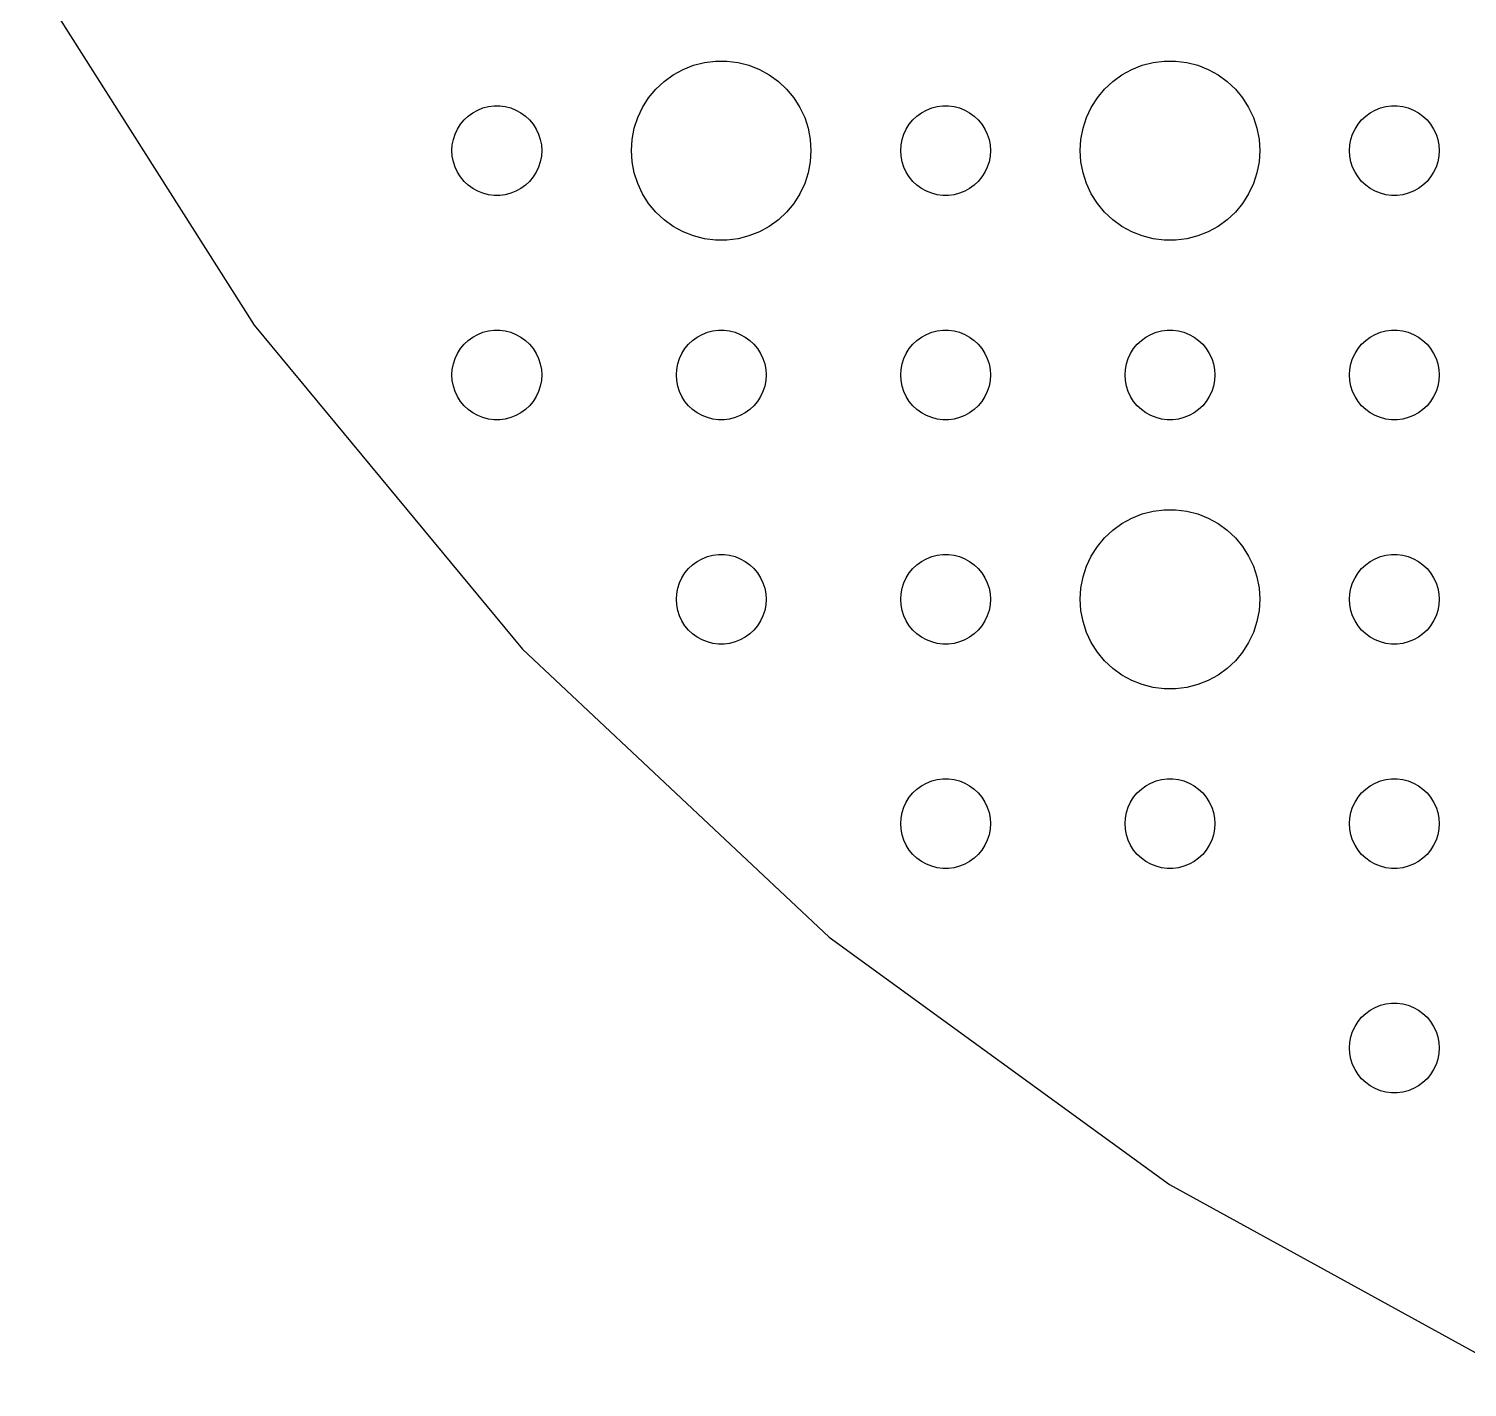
# Model space of a CAD drawing. Header units: metres. Extents: x -112 to 112, y -112 to 112.
# Drawn here: x -98.15 to -50.06, y -101.34 to -55.93 of the extents above; entities that cross this region are included whole.
import ezdxf

# ---------------------------------------------------------------- set-up
doc = ezdxf.new("R2010")
doc.units = ezdxf.units.M

msp = doc.modelspace()

# ---------------------------------------------------------------- linework, layer by layer
for p, q in [((-98.1463, -53.9564), (-90.6099, -65.8319)), ((-76.2773, -57.2855), (-75.927, -57.1468)), ((-75.927, -57.1468), (-75.5621, -57.0531)), ((-75.5621, -57.0531), (-75.1884, -57.0059)), ((-75.1884, -57.0059), (-74.8116, -57.0059)), ((-74.8116, -57.0059), (-74.4379, -57.0531)), ((-74.4379, -57.0531), (-74.073, -57.1468)), ((-74.073, -57.1468), (-73.7227, -57.2855)), ((-61.2773, -57.2855), (-60.927, -57.1468)), ((-60.927, -57.1468), (-60.5621, -57.0531)), ((-60.5621, -57.0531), (-60.1884, -57.0059)), ((-60.1884, -57.0059), (-59.8116, -57.0059)), ((-59.8116, -57.0059), (-59.4379, -57.0531)), ((-59.4379, -57.0531), (-59.0729, -57.1468)), ((-59.0729, -57.1468), (-58.7227, -57.2855)), ((-77.1869, -57.9464), (-76.9123, -57.6885)), ((-76.9123, -57.6885), (-76.6075, -57.467)), ((-76.6075, -57.467), (-76.2773, -57.2855)), ((-73.7227, -57.2855), (-73.3925, -57.467)), ((-73.3925, -57.467), (-73.0877, -57.6885)), ((-73.0877, -57.6885), (-72.8131, -57.9464)), ((-62.1869, -57.9464), (-61.9123, -57.6885)), ((-61.9123, -57.6885), (-61.6075, -57.467)), ((-61.6075, -57.467), (-61.2773, -57.2855)), ((-58.7227, -57.2855), (-58.3925, -57.467)), ((-58.3925, -57.467), (-58.0877, -57.6885)), ((-58.0877, -57.6885), (-57.8131, -57.9464)), ((-77.427, -58.2366), (-77.1869, -57.9464)), ((-72.8131, -57.9464), (-72.573, -58.2366)), ((-62.427, -58.2366), (-62.1869, -57.9464)), ((-57.8131, -57.9464), (-57.5729, -58.2366)), ((-83.3037, -58.7335), (-83.1387, -58.6428)), ((-83.1387, -58.6428), (-82.9635, -58.5734)), ((-82.9635, -58.5734), (-82.7811, -58.5266)), ((-82.7811, -58.5266), (-82.5942, -58.503)), ((-82.5942, -58.503), (-82.4058, -58.503)), ((-82.4058, -58.503), (-82.2189, -58.5266)), ((-82.2189, -58.5266), (-82.0365, -58.5734)), ((-82.0365, -58.5734), (-81.8613, -58.6428)), ((-81.8613, -58.6428), (-81.6963, -58.7335)), ((-77.7893, -58.8956), (-77.6289, -58.5547)), ((-77.6289, -58.5547), (-77.427, -58.2366)), ((-72.573, -58.2366), (-72.3711, -58.5547)), ((-72.3711, -58.5547), (-72.2107, -58.8956)), ((-68.3037, -58.7335), (-68.1387, -58.6428)), ((-68.1387, -58.6428), (-67.9635, -58.5734)), ((-67.9635, -58.5734), (-67.7811, -58.5266)), ((-67.7811, -58.5266), (-67.5942, -58.503)), ((-67.5942, -58.503), (-67.4058, -58.503)), ((-67.4058, -58.503), (-67.2189, -58.5266)), ((-67.2189, -58.5266), (-67.0365, -58.5734)), ((-67.0365, -58.5734), (-66.8613, -58.6428)), ((-66.8613, -58.6428), (-66.6963, -58.7335)), ((-62.7893, -58.8956), (-62.6289, -58.5547)), ((-62.6289, -58.5547), (-62.427, -58.2366)), ((-57.5729, -58.2366), (-57.3711, -58.5547)), ((-57.3711, -58.5547), (-57.2107, -58.8956)), ((-53.3037, -58.7335), (-53.1387, -58.6428)), ((-53.1387, -58.6428), (-52.9635, -58.5734)), ((-52.9635, -58.5734), (-52.7811, -58.5266)), ((-52.7811, -58.5266), (-52.5942, -58.503)), ((-52.5942, -58.503), (-52.4058, -58.503)), ((-52.4058, -58.503), (-52.2189, -58.5266)), ((-52.2189, -58.5266), (-52.0365, -58.5734)), ((-52.0365, -58.5734), (-51.8613, -58.6428)), ((-51.8613, -58.6428), (-51.6963, -58.7335)), ((-83.8145, -59.2774), (-83.7135, -59.1183)), ((-83.7135, -59.1183), (-83.5934, -58.9732)), ((-83.5934, -58.9732), (-83.4561, -58.8442)), ((-83.4561, -58.8442), (-83.3037, -58.7335)), ((-81.6963, -58.7335), (-81.5439, -58.8442)), ((-81.5439, -58.8442), (-81.4065, -58.9732)), ((-81.4065, -58.9732), (-81.2865, -59.1183)), ((-81.2865, -59.1183), (-81.1855, -59.2774)), ((-77.9057, -59.2539), (-77.7893, -58.8956)), ((-72.2107, -58.8956), (-72.0943, -59.2539)), ((-68.8145, -59.2774), (-68.7135, -59.1183)), ((-68.7135, -59.1183), (-68.5934, -58.9732)), ((-68.5934, -58.9732), (-68.4561, -58.8442)), ((-68.4561, -58.8442), (-68.3037, -58.7335)), ((-66.6963, -58.7335), (-66.5439, -58.8442)), ((-66.5439, -58.8442), (-66.4065, -58.9732)), ((-66.4065, -58.9732), (-66.2865, -59.1183)), ((-66.2865, -59.1183), (-66.1855, -59.2774)), ((-62.9057, -59.2539), (-62.7893, -58.8956)), ((-57.2107, -58.8956), (-57.0942, -59.2539)), ((-53.8145, -59.2774), (-53.7135, -59.1183)), ((-53.7135, -59.1183), (-53.5934, -58.9732)), ((-53.5934, -58.9732), (-53.4561, -58.8442)), ((-53.4561, -58.8442), (-53.3037, -58.7335)), ((-51.6963, -58.7335), (-51.5439, -58.8442)), ((-51.5439, -58.8442), (-51.4065, -58.9732)), ((-51.4065, -58.9732), (-51.2865, -59.1183)), ((-51.2865, -59.1183), (-51.1855, -59.2774)), ((-83.9529, -59.627), (-83.8947, -59.4478)), ((-83.8947, -59.4478), (-83.8145, -59.2774)), ((-81.1855, -59.2774), (-81.1053, -59.4478)), ((-81.1053, -59.4478), (-81.0471, -59.627)), ((-77.9763, -59.624), (-77.9057, -59.2539)), ((-72.0943, -59.2539), (-72.0237, -59.624)), ((-68.9529, -59.627), (-68.8947, -59.4478)), ((-68.8947, -59.4478), (-68.8145, -59.2774)), ((-66.1855, -59.2774), (-66.1053, -59.4478)), ((-66.1053, -59.4478), (-66.0471, -59.627)), ((-62.9763, -59.624), (-62.9057, -59.2539)), ((-57.0942, -59.2539), (-57.0237, -59.624)), ((-53.9529, -59.627), (-53.8947, -59.4478)), ((-53.8947, -59.4478), (-53.8145, -59.2774)), ((-51.1855, -59.2774), (-51.1053, -59.4478)), ((-51.1053, -59.4478), (-51.0471, -59.627)), ((-84, -60), (-83.9882, -59.812)), ((-83.9882, -60.188), (-84, -60)), ((-83.9882, -59.812), (-83.9529, -59.627)), ((-81.0471, -59.627), (-81.0118, -59.812)), ((-81.0118, -59.812), (-81, -60)), ((-81, -60), (-81.0118, -60.188)), ((-78, -60), (-77.9763, -59.624)), ((-77.9763, -60.376), (-78, -60)), ((-72.0237, -59.624), (-72, -60)), ((-72, -60), (-72.0237, -60.376)), ((-69, -60), (-68.9882, -59.812)), ((-68.9882, -60.188), (-69, -60)), ((-68.9882, -59.812), (-68.9529, -59.627)), ((-66.0471, -59.627), (-66.0118, -59.812)), ((-66.0118, -59.812), (-66, -60)), ((-66, -60), (-66.0118, -60.188)), ((-63, -60), (-62.9763, -59.624)), ((-62.9763, -60.376), (-63, -60)), ((-57.0237, -59.624), (-57, -60)), ((-57, -60), (-57.0237, -60.376)), ((-54, -60), (-53.9882, -59.812)), ((-53.9882, -60.188), (-54, -60)), ((-53.9882, -59.812), (-53.9529, -59.627)), ((-51.0471, -59.627), (-51.0118, -59.812)), ((-51.0118, -59.812), (-51, -60)), ((-51, -60), (-51.0118, -60.188)), ((-83.9529, -60.373), (-83.9882, -60.188)), ((-83.8947, -60.5522), (-83.9529, -60.373)), ((-83.8145, -60.7226), (-83.8947, -60.5522)), ((-81.1053, -60.5522), (-81.1855, -60.7226)), ((-81.0471, -60.373), (-81.1053, -60.5522)), ((-81.0118, -60.188), (-81.0471, -60.373)), ((-77.9057, -60.7461), (-77.9763, -60.376)), ((-72.0237, -60.376), (-72.0943, -60.7461)), ((-68.9529, -60.373), (-68.9882, -60.188)), ((-68.8947, -60.5522), (-68.9529, -60.373)), ((-68.8145, -60.7226), (-68.8947, -60.5522)), ((-66.1053, -60.5522), (-66.1855, -60.7226)), ((-66.0471, -60.373), (-66.1053, -60.5522)), ((-66.0118, -60.188), (-66.0471, -60.373)), ((-62.9057, -60.7461), (-62.9763, -60.376)), ((-57.0237, -60.376), (-57.0942, -60.7461)), ((-53.9529, -60.373), (-53.9882, -60.188)), ((-53.8947, -60.5522), (-53.9529, -60.373)), ((-53.8145, -60.7226), (-53.8947, -60.5522)), ((-51.1053, -60.5522), (-51.1855, -60.7226)), ((-51.0471, -60.373), (-51.1053, -60.5522)), ((-51.0118, -60.188), (-51.0471, -60.373)), ((-83.7135, -60.8817), (-83.8145, -60.7226)), ((-83.5934, -61.0268), (-83.7135, -60.8817)), ((-83.4561, -61.1558), (-83.5934, -61.0268)), ((-81.4065, -61.0268), (-81.5439, -61.1558)), ((-81.2865, -60.8817), (-81.4065, -61.0268)), ((-81.1855, -60.7226), (-81.2865, -60.8817)), ((-77.7893, -61.1044), (-77.9057, -60.7461)), ((-72.0943, -60.7461), (-72.2107, -61.1044)), ((-68.7135, -60.8817), (-68.8145, -60.7226)), ((-68.5934, -61.0268), (-68.7135, -60.8817)), ((-68.4561, -61.1558), (-68.5934, -61.0268)), ((-66.4065, -61.0268), (-66.5439, -61.1558)), ((-66.2865, -60.8817), (-66.4065, -61.0268)), ((-66.1855, -60.7226), (-66.2865, -60.8817)), ((-62.7893, -61.1044), (-62.9057, -60.7461)), ((-57.0942, -60.7461), (-57.2107, -61.1044)), ((-53.7135, -60.8817), (-53.8145, -60.7226)), ((-53.5934, -61.0268), (-53.7135, -60.8817)), ((-53.4561, -61.1558), (-53.5934, -61.0268)), ((-51.4065, -61.0268), (-51.5439, -61.1558)), ((-51.2865, -60.8817), (-51.4065, -61.0268)), ((-51.1855, -60.7226), (-51.2865, -60.8817)), ((-83.3037, -61.2665), (-83.4561, -61.1558)), ((-83.1387, -61.3572), (-83.3037, -61.2665)), ((-82.9635, -61.4266), (-83.1387, -61.3572)), ((-82.7811, -61.4734), (-82.9635, -61.4266)), ((-82.5942, -61.497), (-82.7811, -61.4734)), ((-82.4058, -61.497), (-82.5942, -61.497)), ((-82.2189, -61.4734), (-82.4058, -61.497)), ((-82.0365, -61.4266), (-82.2189, -61.4734)), ((-81.8613, -61.3572), (-82.0365, -61.4266)), ((-81.6963, -61.2665), (-81.8613, -61.3572)), ((-81.5439, -61.1558), (-81.6963, -61.2665)), ((-77.6289, -61.4453), (-77.7893, -61.1044)), ((-77.427, -61.7634), (-77.6289, -61.4453)), ((-72.3711, -61.4453), (-72.573, -61.7634)), ((-72.2107, -61.1044), (-72.3711, -61.4453)), ((-68.3037, -61.2665), (-68.4561, -61.1558)), ((-68.1387, -61.3572), (-68.3037, -61.2665)), ((-67.9635, -61.4266), (-68.1387, -61.3572)), ((-67.7811, -61.4734), (-67.9635, -61.4266)), ((-67.5942, -61.497), (-67.7811, -61.4734)), ((-67.4058, -61.497), (-67.5942, -61.497)), ((-67.2189, -61.4734), (-67.4058, -61.497)), ((-67.0365, -61.4266), (-67.2189, -61.4734)), ((-66.8613, -61.3572), (-67.0365, -61.4266)), ((-66.6963, -61.2665), (-66.8613, -61.3572)), ((-66.5439, -61.1558), (-66.6963, -61.2665)), ((-62.6289, -61.4453), (-62.7893, -61.1044)), ((-62.427, -61.7634), (-62.6289, -61.4453)), ((-57.3711, -61.4453), (-57.5729, -61.7634)), ((-57.2107, -61.1044), (-57.3711, -61.4453)), ((-53.3037, -61.2665), (-53.4561, -61.1558)), ((-53.1387, -61.3572), (-53.3037, -61.2665)), ((-52.9635, -61.4266), (-53.1387, -61.3572)), ((-52.7811, -61.4734), (-52.9635, -61.4266)), ((-52.5942, -61.497), (-52.7811, -61.4734)), ((-52.4058, -61.497), (-52.5942, -61.497)), ((-52.2189, -61.4734), (-52.4058, -61.497)), ((-52.0365, -61.4266), (-52.2189, -61.4734)), ((-51.8613, -61.3572), (-52.0365, -61.4266)), ((-51.6963, -61.2665), (-51.8613, -61.3572)), ((-51.5439, -61.1558), (-51.6963, -61.2665)), ((-77.1869, -62.0536), (-77.427, -61.7634)), ((-72.573, -61.7634), (-72.8131, -62.0536)), ((-62.1869, -62.0536), (-62.427, -61.7634)), ((-57.5729, -61.7634), (-57.8131, -62.0536)), ((-76.9123, -62.3115), (-77.1869, -62.0536)), ((-76.6075, -62.533), (-76.9123, -62.3115)), ((-73.0877, -62.3115), (-73.3925, -62.533)), ((-72.8131, -62.0536), (-73.0877, -62.3115)), ((-61.9123, -62.3115), (-62.1869, -62.0536)), ((-61.6075, -62.533), (-61.9123, -62.3115)), ((-58.0877, -62.3115), (-58.3925, -62.533)), ((-57.8131, -62.0536), (-58.0877, -62.3115)), ((-76.2773, -62.7145), (-76.6075, -62.533)), ((-75.927, -62.8532), (-76.2773, -62.7145)), ((-75.5621, -62.9469), (-75.927, -62.8532)), ((-75.1884, -62.9941), (-75.5621, -62.9469)), ((-74.4379, -62.9469), (-74.8116, -62.9941)), ((-74.073, -62.8532), (-74.4379, -62.9469)), ((-73.7227, -62.7145), (-74.073, -62.8532)), ((-73.3925, -62.533), (-73.7227, -62.7145)), ((-61.2773, -62.7145), (-61.6075, -62.533)), ((-60.927, -62.8532), (-61.2773, -62.7145)), ((-60.5621, -62.9469), (-60.927, -62.8532)), ((-60.1884, -62.9941), (-60.5621, -62.9469)), ((-59.4379, -62.9469), (-59.8116, -62.9941)), ((-59.0729, -62.8532), (-59.4379, -62.9469)), ((-58.7227, -62.7145), (-59.0729, -62.8532)), ((-58.3925, -62.533), (-58.7227, -62.7145)), ((-74.8116, -62.9941), (-75.1884, -62.9941)), ((-59.8116, -62.9941), (-60.1884, -62.9941)), ((-90.6099, -65.8319), (-81.6445, -76.6693)), ((-83.5934, -66.4732), (-83.4561, -66.3442)), ((-83.4561, -66.3442), (-83.3037, -66.2335)), ((-83.3037, -66.2335), (-83.1387, -66.1428)), ((-83.1387, -66.1428), (-82.9635, -66.0734)), ((-82.9635, -66.0734), (-82.7811, -66.0266)), ((-82.7811, -66.0266), (-82.5942, -66.003)), ((-82.5942, -66.003), (-82.4058, -66.003)), ((-82.4058, -66.003), (-82.2189, -66.0266)), ((-82.2189, -66.0266), (-82.0365, -66.0734)), ((-82.0365, -66.0734), (-81.8613, -66.1428)), ((-81.8613, -66.1428), (-81.6963, -66.2335)), ((-81.6963, -66.2335), (-81.5439, -66.3442)), ((-81.5439, -66.3442), (-81.4065, -66.4732)), ((-76.0934, -66.4732), (-75.9561, -66.3442)), ((-75.9561, -66.3442), (-75.8037, -66.2335)), ((-75.8037, -66.2335), (-75.6387, -66.1428)), ((-75.6387, -66.1428), (-75.4635, -66.0734)), ((-75.4635, -66.0734), (-75.2811, -66.0266)), ((-75.2811, -66.0266), (-75.0942, -66.003)), ((-75.0942, -66.003), (-74.9058, -66.003)), ((-74.9058, -66.003), (-74.7189, -66.0266)), ((-74.7189, -66.0266), (-74.5365, -66.0734)), ((-74.5365, -66.0734), (-74.3613, -66.1428)), ((-74.3613, -66.1428), (-74.1963, -66.2335)), ((-74.1963, -66.2335), (-74.0439, -66.3442)), ((-74.0439, -66.3442), (-73.9065, -66.4732)), ((-68.5934, -66.4732), (-68.4561, -66.3442)), ((-68.4561, -66.3442), (-68.3037, -66.2335)), ((-68.3037, -66.2335), (-68.1387, -66.1428)), ((-68.1387, -66.1428), (-67.9635, -66.0734)), ((-67.9635, -66.0734), (-67.7811, -66.0266)), ((-67.7811, -66.0266), (-67.5942, -66.003)), ((-67.5942, -66.003), (-67.4058, -66.003)), ((-67.4058, -66.003), (-67.2189, -66.0266)), ((-67.2189, -66.0266), (-67.0365, -66.0734)), ((-67.0365, -66.0734), (-66.8613, -66.1428)), ((-66.8613, -66.1428), (-66.6963, -66.2335)), ((-66.6963, -66.2335), (-66.5439, -66.3442)), ((-66.5439, -66.3442), (-66.4065, -66.4732)), ((-61.0934, -66.4732), (-60.9561, -66.3442)), ((-60.9561, -66.3442), (-60.8037, -66.2335)), ((-60.8037, -66.2335), (-60.6387, -66.1428)), ((-60.6387, -66.1428), (-60.4635, -66.0734)), ((-60.4635, -66.0734), (-60.2811, -66.0266)), ((-60.2811, -66.0266), (-60.0942, -66.003)), ((-60.0942, -66.003), (-59.9058, -66.003)), ((-59.9058, -66.003), (-59.7189, -66.0266)), ((-59.7189, -66.0266), (-59.5365, -66.0734)), ((-59.5365, -66.0734), (-59.3613, -66.1428)), ((-59.3613, -66.1428), (-59.1963, -66.2335)), ((-59.1963, -66.2335), (-59.0439, -66.3442)), ((-59.0439, -66.3442), (-58.9065, -66.4732)), ((-53.5934, -66.4732), (-53.4561, -66.3442)), ((-53.4561, -66.3442), (-53.3037, -66.2335)), ((-53.3037, -66.2335), (-53.1387, -66.1428)), ((-53.1387, -66.1428), (-52.9635, -66.0734)), ((-52.9635, -66.0734), (-52.7811, -66.0266)), ((-52.7811, -66.0266), (-52.5942, -66.003)), ((-52.5942, -66.003), (-52.4058, -66.003)), ((-52.4058, -66.003), (-52.2189, -66.0266)), ((-52.2189, -66.0266), (-52.0365, -66.0734)), ((-52.0365, -66.0734), (-51.8613, -66.1428)), ((-51.8613, -66.1428), (-51.6963, -66.2335)), ((-51.6963, -66.2335), (-51.5439, -66.3442)), ((-51.5439, -66.3442), (-51.4065, -66.4732)), ((-83.8947, -66.9478), (-83.8145, -66.7774)), ((-83.8145, -66.7774), (-83.7135, -66.6183)), ((-83.7135, -66.6183), (-83.5934, -66.4732)), ((-81.4065, -66.4732), (-81.2865, -66.6183)), ((-81.2865, -66.6183), (-81.1855, -66.7774)), ((-81.1855, -66.7774), (-81.1053, -66.9478)), ((-76.3947, -66.9478), (-76.3145, -66.7774)), ((-76.3145, -66.7774), (-76.2135, -66.6183)), ((-76.2135, -66.6183), (-76.0934, -66.4732)), ((-73.9065, -66.4732), (-73.7865, -66.6183)), ((-73.7865, -66.6183), (-73.6855, -66.7774)), ((-73.6855, -66.7774), (-73.6053, -66.9478)), ((-68.8947, -66.9478), (-68.8145, -66.7774)), ((-68.8145, -66.7774), (-68.7135, -66.6183)), ((-68.7135, -66.6183), (-68.5934, -66.4732)), ((-66.4065, -66.4732), (-66.2865, -66.6183)), ((-66.2865, -66.6183), (-66.1855, -66.7774)), ((-66.1855, -66.7774), (-66.1053, -66.9478)), ((-61.3947, -66.9478), (-61.3145, -66.7774)), ((-61.3145, -66.7774), (-61.2135, -66.6183)), ((-61.2135, -66.6183), (-61.0934, -66.4732)), ((-58.9065, -66.4732), (-58.7865, -66.6183)), ((-58.7865, -66.6183), (-58.6855, -66.7774)), ((-58.6855, -66.7774), (-58.6053, -66.9478)), ((-53.8947, -66.9478), (-53.8145, -66.7774)), ((-53.8145, -66.7774), (-53.7135, -66.6183)), ((-53.7135, -66.6183), (-53.5934, -66.4732)), ((-51.4065, -66.4732), (-51.2865, -66.6183)), ((-51.2865, -66.6183), (-51.1855, -66.7774)), ((-51.1855, -66.7774), (-51.1053, -66.9478)), ((-84, -67.5), (-83.9882, -67.312)), ((-83.9882, -67.312), (-83.9529, -67.127)), ((-83.9529, -67.127), (-83.8947, -66.9478)), ((-81.1053, -66.9478), (-81.0471, -67.127)), ((-81.0471, -67.127), (-81.0118, -67.312)), ((-81.0118, -67.312), (-81, -67.5)), ((-76.5, -67.5), (-76.4882, -67.312)), ((-76.4882, -67.312), (-76.4529, -67.127)), ((-76.4529, -67.127), (-76.3947, -66.9478)), ((-73.6053, -66.9478), (-73.5471, -67.127)), ((-73.5471, -67.127), (-73.5118, -67.312)), ((-73.5118, -67.312), (-73.5, -67.5)), ((-69, -67.5), (-68.9882, -67.312)), ((-68.9882, -67.312), (-68.9529, -67.127)), ((-68.9529, -67.127), (-68.8947, -66.9478)), ((-66.1053, -66.9478), (-66.0471, -67.127)), ((-66.0471, -67.127), (-66.0118, -67.312)), ((-66.0118, -67.312), (-66, -67.5)), ((-61.5, -67.5), (-61.4882, -67.312)), ((-61.4882, -67.312), (-61.4529, -67.127)), ((-61.4529, -67.127), (-61.3947, -66.9478)), ((-58.6053, -66.9478), (-58.5471, -67.127)), ((-58.5471, -67.127), (-58.5118, -67.312)), ((-58.5118, -67.312), (-58.5, -67.5)), ((-54, -67.5), (-53.9882, -67.312)), ((-53.9882, -67.312), (-53.9529, -67.127)), ((-53.9529, -67.127), (-53.8947, -66.9478)), ((-51.1053, -66.9478), (-51.0471, -67.127)), ((-51.0471, -67.127), (-51.0118, -67.312)), ((-51.0118, -67.312), (-51, -67.5)), ((-83.9882, -67.688), (-84, -67.5)), ((-83.9529, -67.873), (-83.9882, -67.688)), ((-81.0118, -67.688), (-81.0471, -67.873)), ((-81, -67.5), (-81.0118, -67.688)), ((-76.4882, -67.688), (-76.5, -67.5)), ((-76.4529, -67.873), (-76.4882, -67.688)), ((-73.5118, -67.688), (-73.5471, -67.873)), ((-73.5, -67.5), (-73.5118, -67.688)), ((-68.9882, -67.688), (-69, -67.5)), ((-68.9529, -67.873), (-68.9882, -67.688)), ((-66.0118, -67.688), (-66.0471, -67.873)), ((-66, -67.5), (-66.0118, -67.688)), ((-61.4882, -67.688), (-61.5, -67.5)), ((-61.4529, -67.873), (-61.4882, -67.688)), ((-58.5118, -67.688), (-58.5471, -67.873)), ((-58.5, -67.5), (-58.5118, -67.688)), ((-53.9882, -67.688), (-54, -67.5)), ((-53.9529, -67.873), (-53.9882, -67.688)), ((-51.0118, -67.688), (-51.0471, -67.873)), ((-51, -67.5), (-51.0118, -67.688)), ((-83.8947, -68.0522), (-83.9529, -67.873)), ((-83.8145, -68.2226), (-83.8947, -68.0522)), ((-83.7135, -68.3817), (-83.8145, -68.2226)), ((-81.1855, -68.2226), (-81.2865, -68.3817)), ((-81.1053, -68.0522), (-81.1855, -68.2226)), ((-81.0471, -67.873), (-81.1053, -68.0522)), ((-76.3947, -68.0522), (-76.4529, -67.873)), ((-76.3145, -68.2226), (-76.3947, -68.0522)), ((-76.2135, -68.3817), (-76.3145, -68.2226)), ((-73.6855, -68.2226), (-73.7865, -68.3817)), ((-73.6053, -68.0522), (-73.6855, -68.2226)), ((-73.5471, -67.873), (-73.6053, -68.0522)), ((-68.8947, -68.0522), (-68.9529, -67.873)), ((-68.8145, -68.2226), (-68.8947, -68.0522)), ((-68.7135, -68.3817), (-68.8145, -68.2226)), ((-66.1855, -68.2226), (-66.2865, -68.3817)), ((-66.1053, -68.0522), (-66.1855, -68.2226)), ((-66.0471, -67.873), (-66.1053, -68.0522)), ((-61.3947, -68.0522), (-61.4529, -67.873)), ((-61.3145, -68.2226), (-61.3947, -68.0522)), ((-61.2135, -68.3817), (-61.3145, -68.2226)), ((-58.6855, -68.2226), (-58.7865, -68.3817)), ((-58.6053, -68.0522), (-58.6855, -68.2226)), ((-58.5471, -67.873), (-58.6053, -68.0522)), ((-53.8947, -68.0522), (-53.9529, -67.873)), ((-53.8145, -68.2226), (-53.8947, -68.0522)), ((-53.7135, -68.3817), (-53.8145, -68.2226)), ((-51.1855, -68.2226), (-51.2865, -68.3817)), ((-51.1053, -68.0522), (-51.1855, -68.2226)), ((-51.0471, -67.873), (-51.1053, -68.0522)), ((-83.5934, -68.5268), (-83.7135, -68.3817)), ((-83.4561, -68.6558), (-83.5934, -68.5268)), ((-83.3037, -68.7665), (-83.4561, -68.6558)), ((-81.5439, -68.6558), (-81.6963, -68.7665)), ((-81.4065, -68.5268), (-81.5439, -68.6558)), ((-81.2865, -68.3817), (-81.4065, -68.5268)), ((-76.0934, -68.5268), (-76.2135, -68.3817)), ((-75.9561, -68.6558), (-76.0934, -68.5268)), ((-75.8037, -68.7665), (-75.9561, -68.6558)), ((-74.0439, -68.6558), (-74.1963, -68.7665)), ((-73.9065, -68.5268), (-74.0439, -68.6558)), ((-73.7865, -68.3817), (-73.9065, -68.5268)), ((-68.5934, -68.5268), (-68.7135, -68.3817)), ((-68.4561, -68.6558), (-68.5934, -68.5268)), ((-68.3037, -68.7665), (-68.4561, -68.6558)), ((-66.5439, -68.6558), (-66.6963, -68.7665)), ((-66.4065, -68.5268), (-66.5439, -68.6558)), ((-66.2865, -68.3817), (-66.4065, -68.5268)), ((-61.0934, -68.5268), (-61.2135, -68.3817)), ((-60.9561, -68.6558), (-61.0934, -68.5268)), ((-60.8037, -68.7665), (-60.9561, -68.6558)), ((-59.0439, -68.6558), (-59.1963, -68.7665)), ((-58.9065, -68.5268), (-59.0439, -68.6558)), ((-58.7865, -68.3817), (-58.9065, -68.5268)), ((-53.5934, -68.5268), (-53.7135, -68.3817)), ((-53.4561, -68.6558), (-53.5934, -68.5268)), ((-53.3037, -68.7665), (-53.4561, -68.6558)), ((-51.5439, -68.6558), (-51.6963, -68.7665)), ((-51.4065, -68.5268), (-51.5439, -68.6558)), ((-51.2865, -68.3817), (-51.4065, -68.5268)), ((-83.1387, -68.8572), (-83.3037, -68.7665)), ((-82.9635, -68.9266), (-83.1387, -68.8572)), ((-82.7811, -68.9734), (-82.9635, -68.9266)), ((-82.5942, -68.997), (-82.7811, -68.9734)), ((-82.4058, -68.997), (-82.5942, -68.997)), ((-82.2189, -68.9734), (-82.4058, -68.997)), ((-82.0365, -68.9266), (-82.2189, -68.9734)), ((-81.8613, -68.8572), (-82.0365, -68.9266)), ((-81.6963, -68.7665), (-81.8613, -68.8572)), ((-75.6387, -68.8572), (-75.8037, -68.7665)), ((-75.4635, -68.9266), (-75.6387, -68.8572)), ((-75.2811, -68.9734), (-75.4635, -68.9266)), ((-75.0942, -68.997), (-75.2811, -68.9734)), ((-74.9058, -68.997), (-75.0942, -68.997)), ((-74.7189, -68.9734), (-74.9058, -68.997)), ((-74.5365, -68.9266), (-74.7189, -68.9734)), ((-74.3613, -68.8572), (-74.5365, -68.9266)), ((-74.1963, -68.7665), (-74.3613, -68.8572)), ((-68.1387, -68.8572), (-68.3037, -68.7665)), ((-67.9635, -68.9266), (-68.1387, -68.8572)), ((-67.7811, -68.9734), (-67.9635, -68.9266)), ((-67.5942, -68.997), (-67.7811, -68.9734)), ((-67.4058, -68.997), (-67.5942, -68.997)), ((-67.2189, -68.9734), (-67.4058, -68.997)), ((-67.0365, -68.9266), (-67.2189, -68.9734)), ((-66.8613, -68.8572), (-67.0365, -68.9266)), ((-66.6963, -68.7665), (-66.8613, -68.8572)), ((-60.6387, -68.8572), (-60.8037, -68.7665)), ((-60.4635, -68.9266), (-60.6387, -68.8572)), ((-60.2811, -68.9734), (-60.4635, -68.9266)), ((-60.0942, -68.997), (-60.2811, -68.9734)), ((-59.9058, -68.997), (-60.0942, -68.997)), ((-59.7189, -68.9734), (-59.9058, -68.997)), ((-59.5365, -68.9266), (-59.7189, -68.9734)), ((-59.3613, -68.8572), (-59.5365, -68.9266)), ((-59.1963, -68.7665), (-59.3613, -68.8572)), ((-53.1387, -68.8572), (-53.3037, -68.7665)), ((-52.9635, -68.9266), (-53.1387, -68.8572)), ((-52.7811, -68.9734), (-52.9635, -68.9266)), ((-52.5942, -68.997), (-52.7811, -68.9734)), ((-52.4058, -68.997), (-52.5942, -68.997)), ((-52.2189, -68.9734), (-52.4058, -68.997)), ((-52.0365, -68.9266), (-52.2189, -68.9734)), ((-51.8613, -68.8572), (-52.0365, -68.9266)), ((-51.6963, -68.7665), (-51.8613, -68.8572)), ((-60.927, -72.1468), (-60.5621, -72.0531)), ((-60.5621, -72.0531), (-60.1884, -72.0059)), ((-60.1884, -72.0059), (-59.8116, -72.0059)), ((-59.8116, -72.0059), (-59.4379, -72.0531)), ((-59.4379, -72.0531), (-59.0729, -72.1468)), ((-61.9123, -72.6885), (-61.6075, -72.467)), ((-61.6075, -72.467), (-61.2773, -72.2855)), ((-61.2773, -72.2855), (-60.927, -72.1468)), ((-59.0729, -72.1468), (-58.7227, -72.2855)), ((-58.7227, -72.2855), (-58.3925, -72.467)), ((-58.3925, -72.467), (-58.0877, -72.6885)), ((-62.427, -73.2366), (-62.1869, -72.9464)), ((-62.1869, -72.9464), (-61.9123, -72.6885)), ((-58.0877, -72.6885), (-57.8131, -72.9464)), ((-57.8131, -72.9464), (-57.5729, -73.2366)), ((-75.4635, -73.5734), (-75.2811, -73.5266)), ((-75.2811, -73.5266), (-75.0942, -73.503)), ((-75.0942, -73.503), (-74.9058, -73.503)), ((-74.9058, -73.503), (-74.7189, -73.5266)), ((-74.7189, -73.5266), (-74.5365, -73.5734)), ((-67.9635, -73.5734), (-67.7811, -73.5266)), ((-67.7811, -73.5266), (-67.5942, -73.503)), ((-67.5942, -73.503), (-67.4058, -73.503)), ((-67.4058, -73.503), (-67.2189, -73.5266)), ((-67.2189, -73.5266), (-67.0365, -73.5734)), ((-62.7893, -73.8956), (-62.6289, -73.5547)), ((-62.6289, -73.5547), (-62.427, -73.2366)), ((-57.5729, -73.2366), (-57.3711, -73.5547)), ((-57.3711, -73.5547), (-57.2107, -73.8956)), ((-52.9635, -73.5734), (-52.7811, -73.5266)), ((-52.7811, -73.5266), (-52.5942, -73.503)), ((-52.5942, -73.503), (-52.4058, -73.503)), ((-52.4058, -73.503), (-52.2189, -73.5266)), ((-52.2189, -73.5266), (-52.0365, -73.5734)), ((-76.2135, -74.1183), (-76.0934, -73.9732)), ((-76.0934, -73.9732), (-75.9561, -73.8442)), ((-75.9561, -73.8442), (-75.8037, -73.7335)), ((-75.8037, -73.7335), (-75.6387, -73.6428)), ((-75.6387, -73.6428), (-75.4635, -73.5734)), ((-74.5365, -73.5734), (-74.3613, -73.6428)), ((-74.3613, -73.6428), (-74.1963, -73.7335)), ((-74.1963, -73.7335), (-74.0439, -73.8442)), ((-74.0439, -73.8442), (-73.9065, -73.9732)), ((-73.9065, -73.9732), (-73.7865, -74.1183)), ((-68.7135, -74.1183), (-68.5934, -73.9732)), ((-68.5934, -73.9732), (-68.4561, -73.8442)), ((-68.4561, -73.8442), (-68.3037, -73.7335)), ((-68.3037, -73.7335), (-68.1387, -73.6428)), ((-68.1387, -73.6428), (-67.9635, -73.5734)), ((-67.0365, -73.5734), (-66.8613, -73.6428)), ((-66.8613, -73.6428), (-66.6963, -73.7335)), ((-66.6963, -73.7335), (-66.5439, -73.8442)), ((-66.5439, -73.8442), (-66.4065, -73.9732)), ((-66.4065, -73.9732), (-66.2865, -74.1183)), ((-62.9057, -74.2539), (-62.7893, -73.8956)), ((-57.2107, -73.8956), (-57.0942, -74.2539)), ((-53.7135, -74.1183), (-53.5934, -73.9732)), ((-53.5934, -73.9732), (-53.4561, -73.8442)), ((-53.4561, -73.8442), (-53.3037, -73.7335)), ((-53.3037, -73.7335), (-53.1387, -73.6428)), ((-53.1387, -73.6428), (-52.9635, -73.5734)), ((-52.0365, -73.5734), (-51.8613, -73.6428)), ((-51.8613, -73.6428), (-51.6963, -73.7335)), ((-51.6963, -73.7335), (-51.5439, -73.8442)), ((-51.5439, -73.8442), (-51.4065, -73.9732)), ((-51.4065, -73.9732), (-51.2865, -74.1183)), ((-76.4529, -74.627), (-76.3947, -74.4478)), ((-76.3947, -74.4478), (-76.3145, -74.2774)), ((-76.3145, -74.2774), (-76.2135, -74.1183)), ((-73.7865, -74.1183), (-73.6855, -74.2774)), ((-73.6855, -74.2774), (-73.6053, -74.4478)), ((-73.6053, -74.4478), (-73.5471, -74.627)), ((-68.9529, -74.627), (-68.8947, -74.4478)), ((-68.8947, -74.4478), (-68.8145, -74.2774)), ((-68.8145, -74.2774), (-68.7135, -74.1183)), ((-66.2865, -74.1183), (-66.1855, -74.2774)), ((-66.1855, -74.2774), (-66.1053, -74.4478)), ((-66.1053, -74.4478), (-66.0471, -74.627)), ((-62.9763, -74.624), (-62.9057, -74.2539)), ((-57.0942, -74.2539), (-57.0237, -74.624)), ((-53.9529, -74.627), (-53.8947, -74.4478)), ((-53.8947, -74.4478), (-53.8145, -74.2774)), ((-53.8145, -74.2774), (-53.7135, -74.1183)), ((-51.2865, -74.1183), (-51.1855, -74.2774)), ((-51.1855, -74.2774), (-51.1053, -74.4478)), ((-51.1053, -74.4478), (-51.0471, -74.627)), ((-76.5, -75), (-76.4882, -74.812)), ((-76.4882, -75.188), (-76.5, -75)), ((-76.4882, -74.812), (-76.4529, -74.627)), ((-73.5471, -74.627), (-73.5118, -74.812)), ((-73.5118, -74.812), (-73.5, -75)), ((-73.5, -75), (-73.5118, -75.188)), ((-69, -75), (-68.9882, -74.812)), ((-68.9882, -75.188), (-69, -75)), ((-68.9882, -74.812), (-68.9529, -74.627)), ((-66.0471, -74.627), (-66.0118, -74.812)), ((-66.0118, -74.812), (-66, -75)), ((-66, -75), (-66.0118, -75.188)), ((-63, -75), (-62.9763, -74.624)), ((-62.9763, -75.376), (-63, -75)), ((-57.0237, -74.624), (-57, -75)), ((-57, -75), (-57.0237, -75.376)), ((-54, -75), (-53.9882, -74.812)), ((-53.9882, -75.188), (-54, -75)), ((-53.9882, -74.812), (-53.9529, -74.627)), ((-51.0471, -74.627), (-51.0118, -74.812)), ((-51.0118, -74.812), (-51, -75)), ((-51, -75), (-51.0118, -75.188)), ((-76.4529, -75.373), (-76.4882, -75.188)), ((-76.3947, -75.5522), (-76.4529, -75.373)), ((-73.5471, -75.373), (-73.6053, -75.5522)), ((-73.5118, -75.188), (-73.5471, -75.373)), ((-68.9529, -75.373), (-68.9882, -75.188)), ((-68.8947, -75.5522), (-68.9529, -75.373)), ((-66.0471, -75.373), (-66.1053, -75.5522)), ((-66.0118, -75.188), (-66.0471, -75.373)), ((-62.9057, -75.7461), (-62.9763, -75.376)), ((-57.0237, -75.376), (-57.0942, -75.7461)), ((-53.9529, -75.373), (-53.9882, -75.188)), ((-53.8947, -75.5522), (-53.9529, -75.373)), ((-51.0471, -75.373), (-51.1053, -75.5522)), ((-51.0118, -75.188), (-51.0471, -75.373)), ((-76.3145, -75.7226), (-76.3947, -75.5522)), ((-76.2135, -75.8817), (-76.3145, -75.7226)), ((-76.0934, -76.0268), (-76.2135, -75.8817)), ((-73.7865, -75.8817), (-73.9065, -76.0268)), ((-73.6855, -75.7226), (-73.7865, -75.8817)), ((-73.6053, -75.5522), (-73.6855, -75.7226)), ((-68.8145, -75.7226), (-68.8947, -75.5522)), ((-68.7135, -75.8817), (-68.8145, -75.7226)), ((-68.5934, -76.0268), (-68.7135, -75.8817)), ((-66.2865, -75.8817), (-66.4065, -76.0268)), ((-66.1855, -75.7226), (-66.2865, -75.8817)), ((-66.1053, -75.5522), (-66.1855, -75.7226)), ((-62.7893, -76.1044), (-62.9057, -75.7461)), ((-57.0942, -75.7461), (-57.2107, -76.1044)), ((-53.8145, -75.7226), (-53.8947, -75.5522)), ((-53.7135, -75.8817), (-53.8145, -75.7226)), ((-53.5934, -76.0268), (-53.7135, -75.8817)), ((-51.2865, -75.8817), (-51.4065, -76.0268)), ((-51.1855, -75.7226), (-51.2865, -75.8817)), ((-51.1053, -75.5522), (-51.1855, -75.7226)), ((-75.9561, -76.1558), (-76.0934, -76.0268)), ((-75.8037, -76.2665), (-75.9561, -76.1558)), ((-75.6387, -76.3572), (-75.8037, -76.2665)), ((-75.4635, -76.4266), (-75.6387, -76.3572)), ((-75.2811, -76.4734), (-75.4635, -76.4266)), ((-74.5365, -76.4266), (-74.7189, -76.4734)), ((-74.3613, -76.3572), (-74.5365, -76.4266)), ((-74.1963, -76.2665), (-74.3613, -76.3572)), ((-74.0439, -76.1558), (-74.1963, -76.2665)), ((-73.9065, -76.0268), (-74.0439, -76.1558)), ((-68.4561, -76.1558), (-68.5934, -76.0268)), ((-68.3037, -76.2665), (-68.4561, -76.1558)), ((-68.1387, -76.3572), (-68.3037, -76.2665)), ((-67.9635, -76.4266), (-68.1387, -76.3572)), ((-67.7811, -76.4734), (-67.9635, -76.4266)), ((-67.0365, -76.4266), (-67.2189, -76.4734)), ((-66.8613, -76.3572), (-67.0365, -76.4266)), ((-66.6963, -76.2665), (-66.8613, -76.3572)), ((-66.5439, -76.1558), (-66.6963, -76.2665)), ((-66.4065, -76.0268), (-66.5439, -76.1558)), ((-62.6289, -76.4453), (-62.7893, -76.1044)), ((-62.427, -76.7634), (-62.6289, -76.4453)), ((-57.3711, -76.4453), (-57.5729, -76.7634)), ((-57.2107, -76.1044), (-57.3711, -76.4453)), ((-53.4561, -76.1558), (-53.5934, -76.0268)), ((-53.3037, -76.2665), (-53.4561, -76.1558)), ((-53.1387, -76.3572), (-53.3037, -76.2665)), ((-52.9635, -76.4266), (-53.1387, -76.3572)), ((-52.7811, -76.4734), (-52.9635, -76.4266)), ((-52.0365, -76.4266), (-52.2189, -76.4734)), ((-51.8613, -76.3572), (-52.0365, -76.4266)), ((-51.6963, -76.2665), (-51.8613, -76.3572)), ((-51.5439, -76.1558), (-51.6963, -76.2665)), ((-51.4065, -76.0268), (-51.5439, -76.1558)), ((-81.6445, -76.6693), (-71.3915, -86.2975)), ((-75.0942, -76.497), (-75.2811, -76.4734)), ((-74.9058, -76.497), (-75.0942, -76.497)), ((-74.7189, -76.4734), (-74.9058, -76.497)), ((-67.5942, -76.497), (-67.7811, -76.4734)), ((-67.4058, -76.497), (-67.5942, -76.497)), ((-67.2189, -76.4734), (-67.4058, -76.497)), ((-62.1869, -77.0536), (-62.427, -76.7634)), ((-57.5729, -76.7634), (-57.8131, -77.0536)), ((-52.5942, -76.497), (-52.7811, -76.4734)), ((-52.4058, -76.497), (-52.5942, -76.497)), ((-52.2189, -76.4734), (-52.4058, -76.497)), ((-61.9123, -77.3115), (-62.1869, -77.0536)), ((-61.6075, -77.533), (-61.9123, -77.3115)), ((-58.0877, -77.3115), (-58.3925, -77.533)), ((-57.8131, -77.0536), (-58.0877, -77.3115)), ((-61.2773, -77.7145), (-61.6075, -77.533)), ((-60.927, -77.8532), (-61.2773, -77.7145)), ((-60.5621, -77.9469), (-60.927, -77.8532)), ((-59.0729, -77.8532), (-59.4379, -77.9469)), ((-58.7227, -77.7145), (-59.0729, -77.8532)), ((-58.3925, -77.533), (-58.7227, -77.7145)), ((-60.1884, -77.9941), (-60.5621, -77.9469)), ((-59.8116, -77.9941), (-60.1884, -77.9941)), ((-59.4379, -77.9469), (-59.8116, -77.9941)), ((-68.4561, -81.3442), (-68.3037, -81.2335)), ((-68.3037, -81.2335), (-68.1387, -81.1428)), ((-68.1387, -81.1428), (-67.9635, -81.0734)), ((-67.9635, -81.0734), (-67.7811, -81.0266)), ((-67.7811, -81.0266), (-67.5942, -81.003)), ((-67.5942, -81.003), (-67.4058, -81.003)), ((-67.4058, -81.003), (-67.2189, -81.0266)), ((-67.2189, -81.0266), (-67.0365, -81.0734)), ((-67.0365, -81.0734), (-66.8613, -81.1428)), ((-66.8613, -81.1428), (-66.6963, -81.2335)), ((-66.6963, -81.2335), (-66.5439, -81.3442)), ((-60.9561, -81.3442), (-60.8037, -81.2335)), ((-60.8037, -81.2335), (-60.6387, -81.1428)), ((-60.6387, -81.1428), (-60.4635, -81.0734)), ((-60.4635, -81.0734), (-60.2811, -81.0266)), ((-60.2811, -81.0266), (-60.0942, -81.003)), ((-60.0942, -81.003), (-59.9058, -81.003)), ((-59.9058, -81.003), (-59.7189, -81.0266)), ((-59.7189, -81.0266), (-59.5365, -81.0734)), ((-59.5365, -81.0734), (-59.3613, -81.1428)), ((-59.3613, -81.1428), (-59.1963, -81.2335)), ((-59.1963, -81.2335), (-59.0439, -81.3442)), ((-53.4561, -81.3442), (-53.3037, -81.2335)), ((-53.3037, -81.2335), (-53.1387, -81.1428)), ((-53.1387, -81.1428), (-52.9635, -81.0734)), ((-52.9635, -81.0734), (-52.7811, -81.0266)), ((-52.7811, -81.0266), (-52.5942, -81.003)), ((-52.5942, -81.003), (-52.4058, -81.003)), ((-52.4058, -81.003), (-52.2189, -81.0266)), ((-52.2189, -81.0266), (-52.0365, -81.0734)), ((-52.0365, -81.0734), (-51.8613, -81.1428)), ((-51.8613, -81.1428), (-51.6963, -81.2335)), ((-51.6963, -81.2335), (-51.5439, -81.3442)), ((-68.8145, -81.7774), (-68.7135, -81.6183)), ((-68.7135, -81.6183), (-68.5934, -81.4732)), ((-68.5934, -81.4732), (-68.4561, -81.3442)), ((-66.5439, -81.3442), (-66.4065, -81.4732)), ((-66.4065, -81.4732), (-66.2865, -81.6183)), ((-66.2865, -81.6183), (-66.1855, -81.7774)), ((-61.3145, -81.7774), (-61.2135, -81.6183)), ((-61.2135, -81.6183), (-61.0934, -81.4732)), ((-61.0934, -81.4732), (-60.9561, -81.3442)), ((-59.0439, -81.3442), (-58.9065, -81.4732)), ((-58.9065, -81.4732), (-58.7865, -81.6183)), ((-58.7865, -81.6183), (-58.6855, -81.7774)), ((-53.8145, -81.7774), (-53.7135, -81.6183)), ((-53.7135, -81.6183), (-53.5934, -81.4732)), ((-53.5934, -81.4732), (-53.4561, -81.3442)), ((-51.5439, -81.3442), (-51.4065, -81.4732)), ((-51.4065, -81.4732), (-51.2865, -81.6183)), ((-51.2865, -81.6183), (-51.1855, -81.7774)), ((-68.9882, -82.312), (-68.9529, -82.127)), ((-68.9529, -82.127), (-68.8947, -81.9478)), ((-68.8947, -81.9478), (-68.8145, -81.7774)), ((-66.1855, -81.7774), (-66.1053, -81.9478)), ((-66.1053, -81.9478), (-66.0471, -82.127)), ((-66.0471, -82.127), (-66.0118, -82.312)), ((-61.4882, -82.312), (-61.4529, -82.127)), ((-61.4529, -82.127), (-61.3947, -81.9478)), ((-61.3947, -81.9478), (-61.3145, -81.7774)), ((-58.6855, -81.7774), (-58.6053, -81.9478)), ((-58.6053, -81.9478), (-58.5471, -82.127)), ((-58.5471, -82.127), (-58.5118, -82.312)), ((-53.9882, -82.312), (-53.9529, -82.127)), ((-53.9529, -82.127), (-53.8947, -81.9478)), ((-53.8947, -81.9478), (-53.8145, -81.7774)), ((-51.1855, -81.7774), (-51.1053, -81.9478)), ((-51.1053, -81.9478), (-51.0471, -82.127)), ((-51.0471, -82.127), (-51.0118, -82.312)), ((-69, -82.5), (-68.9882, -82.312)), ((-68.9882, -82.688), (-69, -82.5)), ((-68.9529, -82.873), (-68.9882, -82.688)), ((-66.0118, -82.688), (-66.0471, -82.873)), ((-66.0118, -82.312), (-66, -82.5)), ((-66, -82.5), (-66.0118, -82.688)), ((-61.5, -82.5), (-61.4882, -82.312)), ((-61.4882, -82.688), (-61.5, -82.5)), ((-61.4529, -82.873), (-61.4882, -82.688)), ((-58.5118, -82.688), (-58.5471, -82.873)), ((-58.5118, -82.312), (-58.5, -82.5)), ((-58.5, -82.5), (-58.5118, -82.688)), ((-54, -82.5), (-53.9882, -82.312)), ((-53.9882, -82.688), (-54, -82.5)), ((-53.9529, -82.873), (-53.9882, -82.688)), ((-51.0118, -82.688), (-51.0471, -82.873)), ((-51.0118, -82.312), (-51, -82.5)), ((-51, -82.5), (-51.0118, -82.688)), ((-68.8947, -83.0522), (-68.9529, -82.873)), ((-68.8145, -83.2226), (-68.8947, -83.0522)), ((-66.1053, -83.0522), (-66.1855, -83.2226)), ((-66.0471, -82.873), (-66.1053, -83.0522)), ((-61.3947, -83.0522), (-61.4529, -82.873)), ((-61.3145, -83.2226), (-61.3947, -83.0522)), ((-58.6053, -83.0522), (-58.6855, -83.2226)), ((-58.5471, -82.873), (-58.6053, -83.0522)), ((-53.8947, -83.0522), (-53.9529, -82.873)), ((-53.8145, -83.2226), (-53.8947, -83.0522)), ((-51.1053, -83.0522), (-51.1855, -83.2226)), ((-51.0471, -82.873), (-51.1053, -83.0522)), ((-68.7135, -83.3817), (-68.8145, -83.2226)), ((-68.5934, -83.5268), (-68.7135, -83.3817)), ((-68.4561, -83.6558), (-68.5934, -83.5268)), ((-68.3037, -83.7665), (-68.4561, -83.6558)), ((-66.5439, -83.6558), (-66.6963, -83.7665)), ((-66.4065, -83.5268), (-66.5439, -83.6558)), ((-66.2865, -83.3817), (-66.4065, -83.5268)), ((-66.1855, -83.2226), (-66.2865, -83.3817)), ((-61.2135, -83.3817), (-61.3145, -83.2226)), ((-61.0934, -83.5268), (-61.2135, -83.3817)), ((-60.9561, -83.6558), (-61.0934, -83.5268)), ((-60.8037, -83.7665), (-60.9561, -83.6558)), ((-59.0439, -83.6558), (-59.1963, -83.7665)), ((-58.9065, -83.5268), (-59.0439, -83.6558)), ((-58.7865, -83.3817), (-58.9065, -83.5268)), ((-58.6855, -83.2226), (-58.7865, -83.3817)), ((-53.7135, -83.3817), (-53.8145, -83.2226)), ((-53.5934, -83.5268), (-53.7135, -83.3817)), ((-53.4561, -83.6558), (-53.5934, -83.5268)), ((-53.3037, -83.7665), (-53.4561, -83.6558)), ((-51.5439, -83.6558), (-51.6963, -83.7665)), ((-51.4065, -83.5268), (-51.5439, -83.6558)), ((-51.2865, -83.3817), (-51.4065, -83.5268)), ((-51.1855, -83.2226), (-51.2865, -83.3817)), ((-68.1387, -83.8572), (-68.3037, -83.7665)), ((-67.9635, -83.9266), (-68.1387, -83.8572)), ((-67.7811, -83.9734), (-67.9635, -83.9266)), ((-67.5942, -83.997), (-67.7811, -83.9734)), ((-67.4058, -83.997), (-67.5942, -83.997)), ((-67.2189, -83.9734), (-67.4058, -83.997)), ((-67.0365, -83.9266), (-67.2189, -83.9734)), ((-66.8613, -83.8572), (-67.0365, -83.9266)), ((-66.6963, -83.7665), (-66.8613, -83.8572)), ((-60.6387, -83.8572), (-60.8037, -83.7665)), ((-60.4635, -83.9266), (-60.6387, -83.8572)), ((-60.2811, -83.9734), (-60.4635, -83.9266)), ((-60.0942, -83.997), (-60.2811, -83.9734)), ((-59.9058, -83.997), (-60.0942, -83.997)), ((-59.7189, -83.9734), (-59.9058, -83.997)), ((-59.5365, -83.9266), (-59.7189, -83.9734)), ((-59.3613, -83.8572), (-59.5365, -83.9266)), ((-59.1963, -83.7665), (-59.3613, -83.8572)), ((-53.1387, -83.8572), (-53.3037, -83.7665)), ((-52.9635, -83.9266), (-53.1387, -83.8572)), ((-52.7811, -83.9734), (-52.9635, -83.9266)), ((-52.5942, -83.997), (-52.7811, -83.9734)), ((-52.4058, -83.997), (-52.5942, -83.997)), ((-52.2189, -83.9734), (-52.4058, -83.997)), ((-52.0365, -83.9266), (-52.2189, -83.9734)), ((-51.8613, -83.8572), (-52.0365, -83.9266)), ((-51.6963, -83.7665), (-51.8613, -83.8572)), ((-71.3915, -86.2975), (-60.0126, -94.5647)), ((-53.5934, -88.9732), (-53.4561, -88.8442)), ((-53.4561, -88.8442), (-53.3037, -88.7335)), ((-53.3037, -88.7335), (-53.1387, -88.6428)), ((-53.1387, -88.6428), (-52.9635, -88.5734)), ((-52.9635, -88.5734), (-52.7811, -88.5266)), ((-52.7811, -88.5266), (-52.5942, -88.503)), ((-52.5942, -88.503), (-52.4058, -88.503)), ((-52.4058, -88.503), (-52.2189, -88.5266)), ((-52.2189, -88.5266), (-52.0365, -88.5734)), ((-52.0365, -88.5734), (-51.8613, -88.6428)), ((-51.8613, -88.6428), (-51.6963, -88.7335)), ((-51.6963, -88.7335), (-51.5439, -88.8442)), ((-51.5439, -88.8442), (-51.4065, -88.9732)), ((-53.8947, -89.4478), (-53.8145, -89.2774)), ((-53.8145, -89.2774), (-53.7135, -89.1183)), ((-53.7135, -89.1183), (-53.5934, -88.9732)), ((-51.4065, -88.9732), (-51.2865, -89.1183)), ((-51.2865, -89.1183), (-51.1855, -89.2774)), ((-51.1855, -89.2774), (-51.1053, -89.4478)), ((-54, -90), (-53.9882, -89.812)), ((-53.9882, -89.812), (-53.9529, -89.627)), ((-53.9529, -89.627), (-53.8947, -89.4478)), ((-51.1053, -89.4478), (-51.0471, -89.627)), ((-51.0471, -89.627), (-51.0118, -89.812)), ((-51.0118, -89.812), (-51, -90)), ((-53.9882, -90.188), (-54, -90)), ((-53.9529, -90.373), (-53.9882, -90.188)), ((-53.8947, -90.5522), (-53.9529, -90.373)), ((-51.0471, -90.373), (-51.1053, -90.5522)), ((-51.0118, -90.188), (-51.0471, -90.373)), ((-51, -90), (-51.0118, -90.188)), ((-53.8145, -90.7226), (-53.8947, -90.5522)), ((-53.7135, -90.8817), (-53.8145, -90.7226)), ((-51.1855, -90.7226), (-51.2865, -90.8817)), ((-51.1053, -90.5522), (-51.1855, -90.7226)), ((-53.5934, -91.0268), (-53.7135, -90.8817)), ((-53.4561, -91.1558), (-53.5934, -91.0268)), ((-53.3037, -91.2665), (-53.4561, -91.1558)), ((-53.1387, -91.3572), (-53.3037, -91.2665)), ((-52.9635, -91.4266), (-53.1387, -91.3572)), ((-51.8613, -91.3572), (-52.0365, -91.4266)), ((-51.6963, -91.2665), (-51.8613, -91.3572)), ((-51.5439, -91.1558), (-51.6963, -91.2665)), ((-51.4065, -91.0268), (-51.5439, -91.1558)), ((-51.2865, -90.8817), (-51.4065, -91.0268)), ((-52.7811, -91.4734), (-52.9635, -91.4266)), ((-52.5942, -91.497), (-52.7811, -91.4734)), ((-52.4058, -91.497), (-52.5942, -91.497)), ((-52.2189, -91.4734), (-52.4058, -91.497)), ((-52.0365, -91.4266), (-52.2189, -91.4734)), ((-60.0126, -94.5647), (-47.6873, -101.341))]:
    msp.add_line(p, q)

doc.saveas('drawing.dxf')
